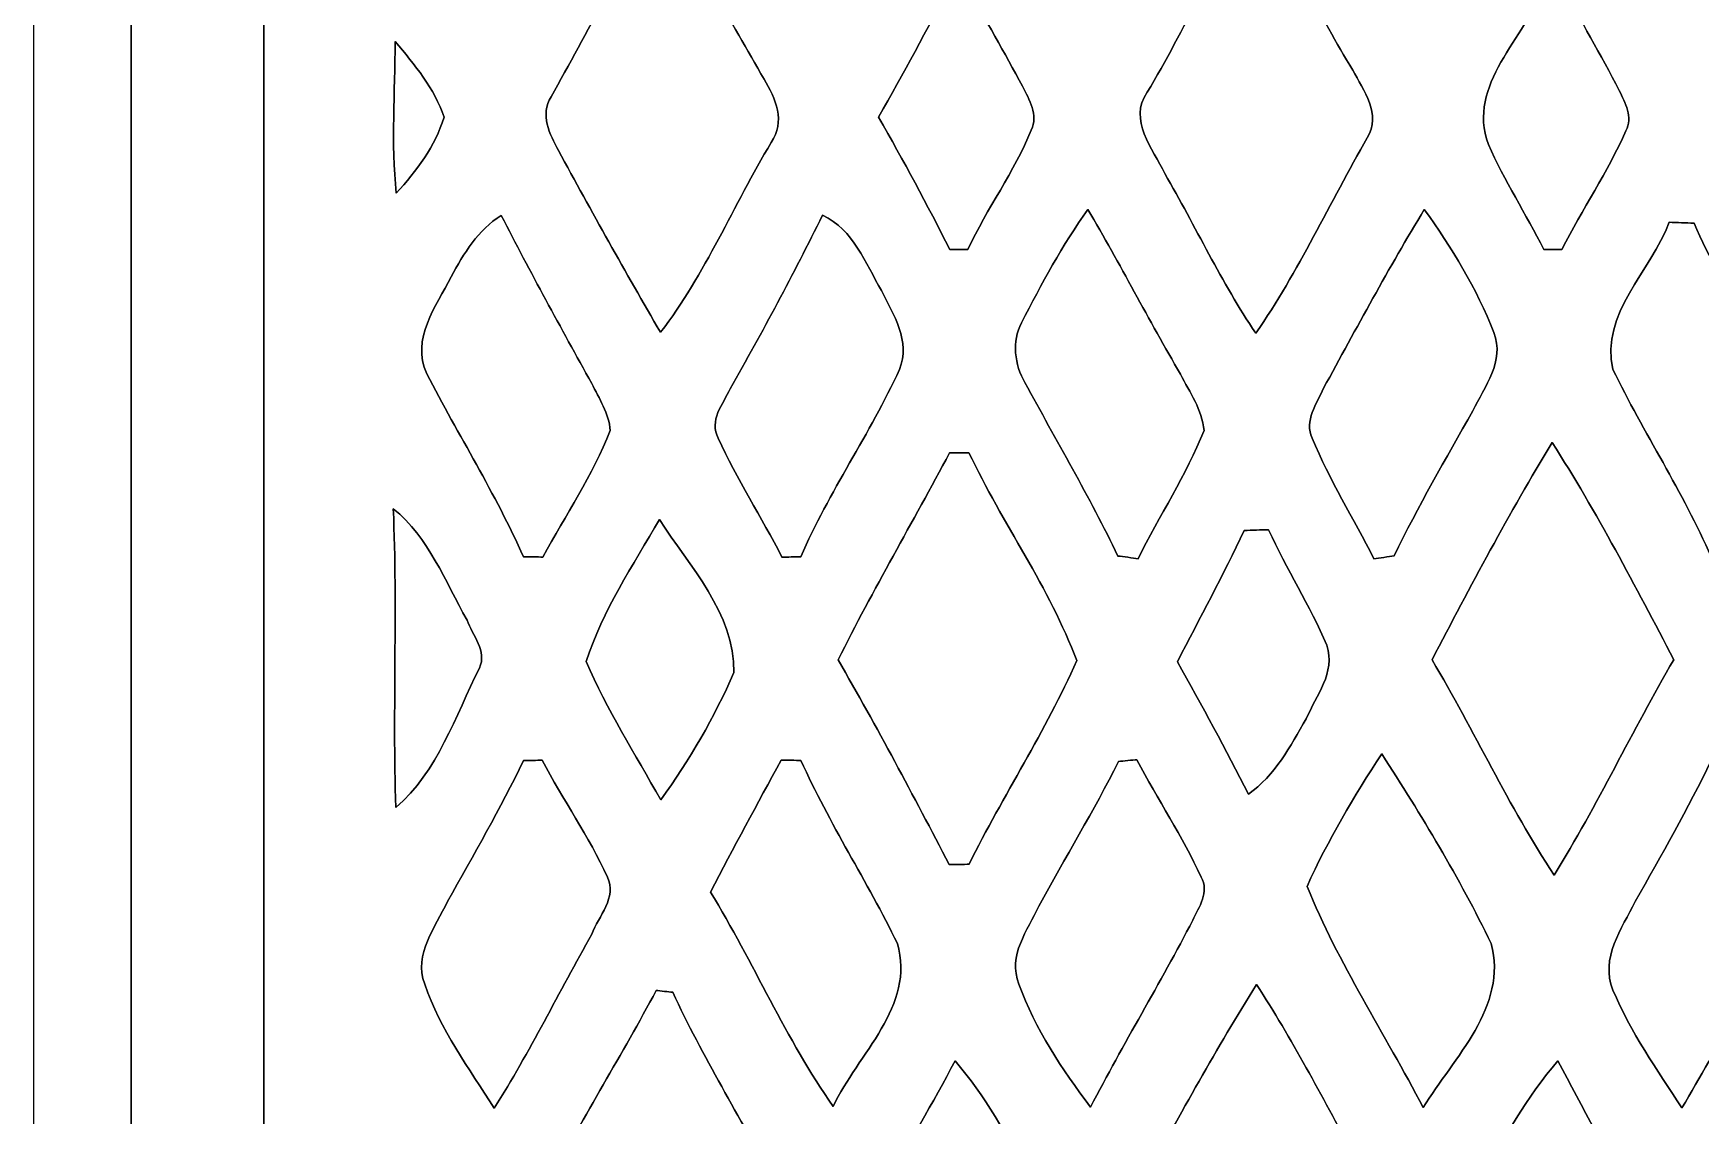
# Model space of a CAD drawing. Header units: centimetres. Extents: x -16.8 to 16.8, y -16.7 to 16.7.
# Drawn here: x -16.77 to -8.36, y 4.15 to 9.61 of the extents above; entities that cross this region are included whole.
import ezdxf

# ---------------------------------------------------------------- set-up
doc = ezdxf.new("R2010")
doc.units = ezdxf.units.CM
doc.header["$MEASUREMENT"] = 0
doc.layers.add('Layer 1', color=7, linetype='Continuous')

msp = doc.modelspace()

# ---------------------------------------------------------------- linework, layer by layer
at = {"layer": 'Layer 1', "color": 7}
for points, knots in [([(-16.77458, 16.66875), (-16.77458, 16.66875), (16.77458, 16.66875), (16.77458, 16.66875), (16.77458, 16.66875), (16.77458, 16.66875), (16.77458, -16.66875), (16.77458, -16.66875), (16.77458, -16.66875), (16.77458, -16.66875), (-16.77458, -16.66875), (-16.77458, -16.66875), (-16.77458, -16.66875), (-16.77458, -16.66875), (-16.77458, 16.66875), (-16.77458, 16.66875), (-16.77458, 16.66875), (-16.77458, 16.66875), (-16.77458, 16.66875), (-16.77458, 16.66875)], [0, 0, 0, 0, 0.1666667, 0.1666667, 0.1666667, 0.1666667, 0.3333333, 0.3333333, 0.3333333, 0.3333333, 0.5, 0.5, 0.5, 0.5, 0.6666667, 0.6666667, 0.6666667, 0.6666667, 1, 1, 1, 1]), ([(-16.23448, 15.81044), (-16.30715, 15.24141), (-16.27505, 14.66568), (-16.28105, 14.09347), (-16.28105, 14.09347), (-16.28034, 4.33317), (-16.28034, -5.42678), (-16.2814, -15.18708), (-16.2814, -15.18708), (-16.27999, -15.44567), (-16.27046, -15.70531), (-16.25353, -15.96425), (-16.25353, -15.96425), (-15.44814, -16.11771), (-14.62581, -16.06162), (-13.81125, -16.06903), (-13.81125, -16.06903), (-4.16842, -16.06867), (5.47405, -16.06973), (15.11688, -16.06867), (15.11688, -16.06867), (15.43791, -16.06832), (15.75823, -16.03869), (16.07644, -15.9953), (16.07644, -15.9953), (16.13147, -15.72966), (16.13923, -15.45731), (16.14205, -15.18744), (16.14205, -15.18744), (16.13641, -5.19183), (16.14135, 4.80378), (16.13958, 14.79938), (16.13958, 14.79938), (16.14029, 15.13981), (16.10395, 15.47812), (16.05351, 15.81432), (16.05351, 15.81432), (5.76933, 15.83302), (-4.51485, 15.81609), (-14.79903, 15.82279), (-14.79903, 15.82279), (-15.27739, 15.82314), (-15.75611, 15.82455), (-16.23448, 15.81044)], [0, 0, 0, 0, 0.0833333, 0.0833333, 0.0833333, 0.0833333, 0.1666667, 0.1666667, 0.1666667, 0.1666667, 0.25, 0.25, 0.25, 0.25, 0.3333333, 0.3333333, 0.3333333, 0.3333333, 0.4166667, 0.4166667, 0.4166667, 0.4166667, 0.5, 0.5, 0.5, 0.5, 0.5833333, 0.5833333, 0.5833333, 0.5833333, 0.6666667, 0.6666667, 0.6666667, 0.6666667, 0.75, 0.75, 0.75, 0.75, 0.8333333, 0.8333333, 0.8333333, 0.8333333, 1, 1, 1, 1]), ([(-15.56879, 15.19167), (-5.97535, 15.18109), (3.61809, 15.19026), (13.21153, 15.18673), (13.21153, 15.18673), (13.94389, 15.18214), (14.67767, 15.20896), (15.40969, 15.15851), (15.40969, 15.15851), (15.38429, 7.28945), (15.40581, -0.57997), (15.39875, -8.44903), (15.39875, -8.44903), (15.40298, -10.74138), (15.38887, -13.03408), (15.40827, -15.32643), (15.40827, -15.32643), (5.8801, -15.33066), (-3.64808, -15.32714), (-13.17625, -15.32819), (-13.17625, -15.32819), (-13.98376, -15.32502), (-14.79162, -15.33666), (-15.59913, -15.32043), (-15.59913, -15.32043), (-15.62559, -12.72434), (-15.60301, -10.1279), (-15.61042, -7.53181), (-15.61042, -7.53181), (-15.61183, -0.18203), (-15.60759, 7.16739), (-15.61253, 14.51716), (-15.61253, 14.51716), (-15.60654, 14.74188), (-15.60759, 14.96907), (-15.56879, 15.19167), (-15.56879, 15.19167), (-15.56879, 15.19167), (-15.56879, 15.19167), (-15.56879, 15.19167)], [0, 0, 0, 0, 0.0909091, 0.0909091, 0.0909091, 0.0909091, 0.1818182, 0.1818182, 0.1818182, 0.1818182, 0.2727273, 0.2727273, 0.2727273, 0.2727273, 0.3636364, 0.3636364, 0.3636364, 0.3636364, 0.4545455, 0.4545455, 0.4545455, 0.4545455, 0.5454545, 0.5454545, 0.5454545, 0.5454545, 0.6363636, 0.6363636, 0.6363636, 0.6363636, 0.7272727, 0.7272727, 0.7272727, 0.7272727, 0.8181818, 0.8181818, 0.8181818, 0.8181818, 1, 1, 1, 1]), ([(-14.1605, 9.29287), (-14.2173, 9.20397), (-14.1672, 9.10449), (-14.12346, 9.02264), (-14.12346, 9.02264), (-13.95589, 8.71396), (-13.78479, 8.40705), (-13.6077, 8.10401), (-13.6077, 8.10401), (-13.38121, 8.39787), (-13.2394, 8.74607), (-13.0489, 9.06286), (-13.0489, 9.06286), (-12.97587, 9.16622), (-13.02667, 9.28723), (-13.08523, 9.38248), (-13.08523, 9.38248), (-13.25563, 9.67916), (-13.42284, 9.97726), (-13.59288, 10.27395), (-13.59288, 10.27395), (-13.80737, 9.96209), (-13.976, 9.62237), (-14.1605, 9.29287), (-14.1605, 9.29287), (-14.1605, 9.29287), (-14.1605, 9.29287), (-14.1605, 9.29287)], [0, 0, 0, 0, 0.125, 0.125, 0.125, 0.125, 0.25, 0.25, 0.25, 0.25, 0.375, 0.375, 0.375, 0.375, 0.5, 0.5, 0.5, 0.5, 0.625, 0.625, 0.625, 0.625, 0.75, 0.75, 0.75, 0.75, 1, 1, 1, 1]), ([(-11.1506, 9.31616), (-11.24726, 9.17716), (-11.12167, 9.03041), (-11.06205, 8.90658), (-11.06205, 8.90658), (-10.90648, 8.63882), (-10.7763, 8.35625), (-10.60203, 8.09978), (-10.60203, 8.09978), (-10.38613, 8.41163), (-10.22809, 8.75877), (-10.039, 9.0865), (-10.039, 9.0865), (-9.96809, 9.20397), (-10.05805, 9.32568), (-10.11238, 9.42834), (-10.11238, 9.42834), (-10.28065, 9.7028), (-10.41718, 9.9949), (-10.58086, 10.27183), (-10.58086, 10.27183), (-10.81969, 9.98573), (-10.95763, 9.63224), (-11.1506, 9.31616), (-11.1506, 9.31616), (-11.1506, 9.31616), (-11.1506, 9.31616), (-11.1506, 9.31616)], [0, 0, 0, 0, 0.125, 0.125, 0.125, 0.125, 0.25, 0.25, 0.25, 0.25, 0.375, 0.375, 0.375, 0.375, 0.5, 0.5, 0.5, 0.5, 0.625, 0.625, 0.625, 0.625, 0.75, 0.75, 0.75, 0.75, 1, 1, 1, 1]), ([(-12.14931, 9.85979), (-12.25832, 9.63154), (-12.38215, 9.41105), (-12.50738, 9.19127), (-12.50738, 9.19127), (-12.38144, 8.97149), (-12.26044, 8.74854), (-12.1472, 8.52205), (-12.1472, 8.52205), (-12.12427, 8.52241), (-12.07841, 8.52276), (-12.05548, 8.52311), (-12.05548, 8.52311), (-11.96058, 8.73019), (-11.82088, 8.91434), (-11.73586, 9.12566), (-11.73586, 9.12566), (-11.69846, 9.20221), (-11.74644, 9.27911), (-11.77996, 9.34649), (-11.77996, 9.34649), (-11.87133, 9.51618), (-11.96763, 9.68304), (-12.05759, 9.85308), (-12.05759, 9.85308), (-12.08052, 9.85485), (-12.12638, 9.85837), (-12.14931, 9.85979), (-12.14931, 9.85979), (-12.14931, 9.85979), (-12.14931, 9.85979), (-12.14931, 9.85979)], [0, 0, 0, 0, 0.1111111, 0.1111111, 0.1111111, 0.1111111, 0.2222222, 0.2222222, 0.2222222, 0.2222222, 0.3333333, 0.3333333, 0.3333333, 0.3333333, 0.4444444, 0.4444444, 0.4444444, 0.4444444, 0.5555556, 0.5555556, 0.5555556, 0.5555556, 0.6666667, 0.6666667, 0.6666667, 0.6666667, 0.7777778, 0.7777778, 0.7777778, 0.7777778, 1, 1, 1, 1]), ([(-9.14224, 9.85238), (-9.24207, 9.59097), (-9.53982, 9.35461), (-9.42763, 9.05334), (-9.42763, 9.05334), (-9.34755, 8.86989), (-9.23749, 8.70126), (-9.14788, 8.52241), (-9.14788, 8.52241), (-9.12495, 8.52241), (-9.07909, 8.52276), (-9.05616, 8.52276), (-9.05616, 8.52276), (-8.95491, 8.72596), (-8.82438, 8.91399), (-8.73372, 9.12177), (-8.73372, 9.12177), (-8.69562, 9.19057), (-8.73795, 9.26324), (-8.76688, 9.32603), (-8.76688, 9.32603), (-8.85896, 9.50595), (-8.96444, 9.67846), (-9.05475, 9.85943), (-9.05475, 9.85943), (-9.07662, 9.85767), (-9.12036, 9.85414), (-9.14224, 9.85238), (-9.14224, 9.85238), (-9.14224, 9.85238), (-9.14224, 9.85238), (-9.14224, 9.85238)], [0, 0, 0, 0, 0.1111111, 0.1111111, 0.1111111, 0.1111111, 0.2222222, 0.2222222, 0.2222222, 0.2222222, 0.3333333, 0.3333333, 0.3333333, 0.3333333, 0.4444444, 0.4444444, 0.4444444, 0.4444444, 0.5555556, 0.5555556, 0.5555556, 0.5555556, 0.6666667, 0.6666667, 0.6666667, 0.6666667, 0.7777778, 0.7777778, 0.7777778, 0.7777778, 1, 1, 1, 1]), ([(-14.94755, 9.57227), (-14.94861, 9.31721), (-14.96836, 9.06074), (-14.94226, 8.80604), (-14.94226, 8.80604), (-14.84101, 8.91822), (-14.74541, 9.04416), (-14.7006, 9.18986), (-14.7006, 9.18986), (-14.74964, 9.33485), (-14.84948, 9.45656), (-14.94755, 9.57227), (-14.94755, 9.57227), (-14.94755, 9.57227), (-14.94755, 9.57227), (-14.94755, 9.57227)], [0, 0, 0, 0, 0.2, 0.2, 0.2, 0.2, 0.4, 0.4, 0.4, 0.4, 0.6, 0.6, 0.6, 0.6, 1, 1, 1, 1]), ([(-14.66568, 8.38341), (-14.74011, 8.23489), (-14.86923, 8.0712), (-14.78809, 7.89481), (-14.78809, 7.89481), (-14.62899, 7.58472), (-14.44061, 7.28909), (-14.29985, 6.96948), (-14.29985, 6.96948), (-14.27551, 6.96948), (-14.22682, 6.96912), (-14.20248, 6.96912), (-14.20248, 6.96912), (-14.08642, 7.18044), (-13.95024, 7.38258), (-13.86134, 7.6073), (-13.86134, 7.6073), (-13.86769, 7.69444), (-13.91779, 7.76958), (-13.95518, 7.84578), (-13.95518, 7.84578), (-14.11076, 8.12694), (-14.26598, 8.40811), (-14.41168, 8.69456), (-14.41168, 8.69456), (-14.52986, 8.62118), (-14.60147, 8.50194), (-14.66568, 8.38341), (-14.66568, 8.38341), (-14.66568, 8.38341), (-14.66568, 8.38341), (-14.66568, 8.38341)], [0, 0, 0, 0, 0.1111111, 0.1111111, 0.1111111, 0.1111111, 0.2222222, 0.2222222, 0.2222222, 0.2222222, 0.3333333, 0.3333333, 0.3333333, 0.3333333, 0.4444444, 0.4444444, 0.4444444, 0.4444444, 0.5555556, 0.5555556, 0.5555556, 0.5555556, 0.6666667, 0.6666667, 0.6666667, 0.6666667, 0.7777778, 0.7777778, 0.7777778, 0.7777778, 1, 1, 1, 1]), ([(-12.78996, 8.69527), (-12.93636, 8.39823), (-13.09229, 8.10648), (-13.25633, 7.81897), (-13.25633, 7.81897), (-13.29126, 7.74347), (-13.36499, 7.65598), (-13.31595, 7.5692), (-13.31595, 7.5692), (-13.22282, 7.36212), (-13.09793, 7.17091), (-12.99492, 6.96842), (-12.99492, 6.96842), (-12.97129, 6.96877), (-12.92366, 6.96983), (-12.90003, 6.97018), (-12.90003, 6.97018), (-12.75715, 7.29791), (-12.55007, 7.59213), (-12.40084, 7.91633), (-12.40084, 7.91633), (-12.34546, 8.05886), (-12.43083, 8.19362), (-12.49186, 8.31462), (-12.49186, 8.31462), (-12.573, 8.45397), (-12.63333, 8.62154), (-12.78996, 8.69527), (-12.78996, 8.69527), (-12.78996, 8.69527), (-12.78996, 8.69527), (-12.78996, 8.69527)], [0, 0, 0, 0, 0.1111111, 0.1111111, 0.1111111, 0.1111111, 0.2222222, 0.2222222, 0.2222222, 0.2222222, 0.3333333, 0.3333333, 0.3333333, 0.3333333, 0.4444444, 0.4444444, 0.4444444, 0.4444444, 0.5555556, 0.5555556, 0.5555556, 0.5555556, 0.6666667, 0.6666667, 0.6666667, 0.6666667, 0.7777778, 0.7777778, 0.7777778, 0.7777778, 1, 1, 1, 1]), ([(-11.78525, 8.15199), (-11.83464, 8.05815), (-11.81982, 7.93997), (-11.76831, 7.85001), (-11.76831, 7.85001), (-11.60921, 7.55932), (-11.44235, 7.27251), (-11.29806, 6.97406), (-11.29806, 6.97406), (-11.27266, 6.97089), (-11.22221, 6.96419), (-11.19681, 6.96066), (-11.19681, 6.96066), (-11.08816, 7.17762), (-10.9541, 7.38258), (-10.86344, 7.60801), (-10.86344, 7.60801), (-10.87261, 7.71207), (-10.93611, 7.80097), (-10.98197, 7.89199), (-10.98197, 7.89199), (-11.14284, 8.16681), (-11.28854, 8.45009), (-11.4494, 8.72455), (-11.4494, 8.72455), (-11.57958, 8.54498), (-11.68365, 8.34849), (-11.78525, 8.15199), (-11.78525, 8.15199), (-11.78525, 8.15199), (-11.78525, 8.15199), (-11.78525, 8.15199)], [0, 0, 0, 0, 0.1111111, 0.1111111, 0.1111111, 0.1111111, 0.2222222, 0.2222222, 0.2222222, 0.2222222, 0.3333333, 0.3333333, 0.3333333, 0.3333333, 0.4444444, 0.4444444, 0.4444444, 0.4444444, 0.5555556, 0.5555556, 0.5555556, 0.5555556, 0.6666667, 0.6666667, 0.6666667, 0.6666667, 0.7777778, 0.7777778, 0.7777778, 0.7777778, 1, 1, 1, 1]), ([(-10.26019, 7.82144), (-10.29406, 7.74347), (-10.35861, 7.65704), (-10.31699, 7.5692), (-10.31699, 7.5692), (-10.22985, 7.35859), (-10.1092, 7.16315), (-10.00548, 6.96031), (-10.00548, 6.96031), (-9.98044, 6.96383), (-9.92964, 6.97089), (-9.90424, 6.97442), (-9.90424, 6.97442), (-9.78218, 7.22454), (-9.64353, 7.46548), (-9.50595, 7.70714), (-9.50595, 7.70714), (-9.44739, 7.83096), (-9.34367, 7.95584), (-9.40012, 8.10366), (-9.40012, 8.10366), (-9.48619, 8.32556), (-9.61319, 8.53122), (-9.75113, 8.72455), (-9.75113, 8.72455), (-9.93069, 8.42927), (-10.09403, 8.12447), (-10.26019, 7.82144), (-10.26019, 7.82144), (-10.26019, 7.82144), (-10.26019, 7.82144), (-10.26019, 7.82144)], [0, 0, 0, 0, 0.1111111, 0.1111111, 0.1111111, 0.1111111, 0.2222222, 0.2222222, 0.2222222, 0.2222222, 0.3333333, 0.3333333, 0.3333333, 0.3333333, 0.4444444, 0.4444444, 0.4444444, 0.4444444, 0.5555556, 0.5555556, 0.5555556, 0.5555556, 0.6666667, 0.6666667, 0.6666667, 0.6666667, 0.7777778, 0.7777778, 0.7777778, 0.7777778, 1, 1, 1, 1]), ([(-8.51464, 8.65964), (-8.60813, 8.41163), (-8.86319, 8.19926), (-8.79934, 7.91669), (-8.79934, 7.91669), (-8.64306, 7.59672), (-8.4455, 7.29686), (-8.30263, 6.96948), (-8.30263, 6.96948), (-8.27828, 6.96948), (-8.2296, 6.96912), (-8.20526, 6.96912), (-8.20526, 6.96912), (-8.0959, 7.18926), (-7.92551, 7.39422), (-7.86624, 7.6327), (-7.86624, 7.6327), (-7.99994, 7.99147), (-8.23807, 8.30333), (-8.38941, 8.6554), (-8.38941, 8.6554), (-8.43139, 8.65681), (-8.47302, 8.65858), (-8.51464, 8.65964), (-8.51464, 8.65964), (-8.51464, 8.65964), (-8.51464, 8.65964), (-8.51464, 8.65964)], [0, 0, 0, 0, 0.125, 0.125, 0.125, 0.125, 0.25, 0.25, 0.25, 0.25, 0.375, 0.375, 0.375, 0.375, 0.5, 0.5, 0.5, 0.5, 0.625, 0.625, 0.625, 0.625, 0.75, 0.75, 0.75, 0.75, 1, 1, 1, 1]), ([(-12.14896, 7.49512), (-12.33382, 7.14516), (-12.5349, 6.80402), (-12.71129, 6.44984), (-12.71129, 6.44984), (-12.51444, 6.11046), (-12.33135, 5.76333), (-12.14967, 5.41549), (-12.14967, 5.41549), (-12.12497, 5.41584), (-12.07488, 5.4169), (-12.04983, 5.41726), (-12.04983, 5.41726), (-11.87768, 5.76439), (-11.66248, 6.09141), (-11.50655, 6.4456), (-11.50655, 6.4456), (-11.64273, 6.81355), (-11.88191, 7.13987), (-12.05054, 7.49582), (-12.05054, 7.49582), (-12.07523, 7.49547), (-12.12462, 7.49512), (-12.14896, 7.49512), (-12.14896, 7.49512), (-12.14896, 7.49512), (-12.14896, 7.49512), (-12.14896, 7.49512)], [0, 0, 0, 0, 0.125, 0.125, 0.125, 0.125, 0.25, 0.25, 0.25, 0.25, 0.375, 0.375, 0.375, 0.375, 0.5, 0.5, 0.5, 0.5, 0.625, 0.625, 0.625, 0.625, 0.75, 0.75, 0.75, 0.75, 1, 1, 1, 1]), ([(-9.10555, 7.54697), (-9.32321, 7.18996), (-9.51865, 6.82025), (-9.71233, 6.45019), (-9.71233, 6.45019), (-9.4996, 6.09177), (-9.32603, 5.71112), (-9.09567, 5.36293), (-9.09567, 5.36293), (-8.87554, 5.715), (-8.70197, 6.09353), (-8.49101, 6.45054), (-8.49101, 6.45054), (-8.68645, 6.82096), (-8.87871, 7.1942), (-9.10555, 7.54697), (-9.10555, 7.54697), (-9.10555, 7.54697), (-9.10555, 7.54697), (-9.10555, 7.54697)], [0, 0, 0, 0, 0.1666667, 0.1666667, 0.1666667, 0.1666667, 0.3333333, 0.3333333, 0.3333333, 0.3333333, 0.5, 0.5, 0.5, 0.5, 0.6666667, 0.6666667, 0.6666667, 0.6666667, 1, 1, 1, 1]), ([(-14.95707, 7.21289), (-14.93555, 6.71019), (-14.9606, 6.20642), (-14.94473, 5.70371), (-14.94473, 5.70371), (-14.73094, 5.88574), (-14.64522, 6.1655), (-14.52245, 6.40821), (-14.52245, 6.40821), (-14.48223, 6.49182), (-14.55808, 6.57613), (-14.58489, 6.65057), (-14.58489, 6.65057), (-14.69461, 6.84601), (-14.77857, 7.0679), (-14.95707, 7.21289), (-14.95707, 7.21289), (-14.95707, 7.21289), (-14.95707, 7.21289), (-14.95707, 7.21289)], [0, 0, 0, 0, 0.1666667, 0.1666667, 0.1666667, 0.1666667, 0.3333333, 0.3333333, 0.3333333, 0.3333333, 0.5, 0.5, 0.5, 0.5, 0.6666667, 0.6666667, 0.6666667, 0.6666667, 1, 1, 1, 1]), ([(-13.61299, 7.15927), (-13.7474, 6.92785), (-13.8998, 6.69713), (-13.9827, 6.44207), (-13.9827, 6.44207), (-13.87969, 6.19795), (-13.73681, 5.97359), (-13.60664, 5.74322), (-13.60664, 5.74322), (-13.46059, 5.94325), (-13.33641, 6.15985), (-13.23693, 6.38634), (-13.23693, 6.38634), (-13.23375, 6.6862), (-13.46165, 6.9215), (-13.61299, 7.15927), (-13.61299, 7.15927), (-13.61299, 7.15927), (-13.61299, 7.15927), (-13.61299, 7.15927)], [0, 0, 0, 0, 0.1666667, 0.1666667, 0.1666667, 0.1666667, 0.3333333, 0.3333333, 0.3333333, 0.3333333, 0.5, 0.5, 0.5, 0.5, 0.6666667, 0.6666667, 0.6666667, 0.6666667, 1, 1, 1, 1]), ([(-10.66059, 7.10283), (-10.76748, 6.87917), (-10.88355, 6.66009), (-10.9982, 6.43996), (-10.9982, 6.43996), (-10.87438, 6.21912), (-10.75302, 5.99687), (-10.63907, 5.77074), (-10.63907, 5.77074), (-10.50572, 5.86599), (-10.42705, 6.0131), (-10.34733, 6.15209), (-10.34733, 6.15209), (-10.29653, 6.27027), (-10.19951, 6.38422), (-10.2429, 6.52321), (-10.2429, 6.52321), (-10.33039, 6.72324), (-10.4461, 6.9088), (-10.53747, 7.10706), (-10.53747, 7.10706), (-10.57839, 7.106), (-10.61932, 7.10459), (-10.66059, 7.10283), (-10.66059, 7.10283), (-10.66059, 7.10283), (-10.66059, 7.10283), (-10.66059, 7.10283)], [0, 0, 0, 0, 0.125, 0.125, 0.125, 0.125, 0.25, 0.25, 0.25, 0.25, 0.375, 0.375, 0.375, 0.375, 0.5, 0.5, 0.5, 0.5, 0.625, 0.625, 0.625, 0.625, 0.75, 0.75, 0.75, 0.75, 1, 1, 1, 1]), ([(-14.29949, 5.94184), (-14.41662, 5.69842), (-14.55103, 5.46417), (-14.68367, 5.22887), (-14.68367, 5.22887), (-14.74329, 5.09729), (-14.85583, 4.96711), (-14.79868, 4.81083), (-14.79868, 4.81083), (-14.71965, 4.58399), (-14.57572, 4.38609), (-14.44696, 4.18536), (-14.44696, 4.18536), (-14.2681, 4.46969), (-14.11993, 4.77238), (-13.95483, 5.06483), (-13.95483, 5.06483), (-13.92061, 5.15444), (-13.82607, 5.25039), (-13.87616, 5.35234), (-13.87616, 5.35234), (-13.96859, 5.55801), (-14.10123, 5.74287), (-14.2053, 5.94254), (-14.2053, 5.94254), (-14.22894, 5.94219), (-14.27586, 5.94184), (-14.29949, 5.94184), (-14.29949, 5.94184), (-14.29949, 5.94184), (-14.29949, 5.94184), (-14.29949, 5.94184)], [0, 0, 0, 0, 0.1111111, 0.1111111, 0.1111111, 0.1111111, 0.2222222, 0.2222222, 0.2222222, 0.2222222, 0.3333333, 0.3333333, 0.3333333, 0.3333333, 0.4444444, 0.4444444, 0.4444444, 0.4444444, 0.5555556, 0.5555556, 0.5555556, 0.5555556, 0.6666667, 0.6666667, 0.6666667, 0.6666667, 0.7777778, 0.7777778, 0.7777778, 0.7777778, 1, 1, 1, 1]), ([(-12.9981, 5.94325), (-13.11981, 5.72241), (-13.23869, 5.49981), (-13.35617, 5.27685), (-13.35617, 5.27685), (-13.1378, 4.92266), (-12.97623, 4.53425), (-12.73563, 4.19453), (-12.73563, 4.19453), (-12.61357, 4.45699), (-12.31865, 4.70182), (-12.41178, 5.01721), (-12.41178, 5.01721), (-12.56418, 5.33012), (-12.75644, 5.62328), (-12.89861, 5.94184), (-12.89861, 5.94184), (-12.92366, 5.94219), (-12.9734, 5.94289), (-12.9981, 5.94325), (-12.9981, 5.94325), (-12.9981, 5.94325), (-12.9981, 5.94325), (-12.9981, 5.94325)], [0, 0, 0, 0, 0.1428571, 0.1428571, 0.1428571, 0.1428571, 0.2857143, 0.2857143, 0.2857143, 0.2857143, 0.4285714, 0.4285714, 0.4285714, 0.4285714, 0.5714286, 0.5714286, 0.5714286, 0.5714286, 0.7142857, 0.7142857, 0.7142857, 0.7142857, 1, 1, 1, 1]), ([(-11.29453, 5.93619), (-11.42083, 5.68854), (-11.56441, 5.44971), (-11.69776, 5.20559), (-11.69776, 5.20559), (-11.7542, 5.08212), (-11.85651, 4.95829), (-11.79795, 4.81154), (-11.79795, 4.81154), (-11.71575, 4.58611), (-11.58134, 4.3815), (-11.43635, 4.191), (-11.43635, 4.191), (-11.27125, 4.50956), (-11.08534, 4.81683), (-10.92024, 5.13503), (-10.92024, 5.13503), (-10.88919, 5.20065), (-10.83592, 5.27861), (-10.8779, 5.35234), (-10.8779, 5.35234), (-10.97104, 5.55766), (-11.09909, 5.74499), (-11.20211, 5.94536), (-11.20211, 5.94536), (-11.22504, 5.94325), (-11.27125, 5.93866), (-11.29453, 5.93619), (-11.29453, 5.93619), (-11.29453, 5.93619), (-11.29453, 5.93619), (-11.29453, 5.93619)], [0, 0, 0, 0, 0.1111111, 0.1111111, 0.1111111, 0.1111111, 0.2222222, 0.2222222, 0.2222222, 0.2222222, 0.3333333, 0.3333333, 0.3333333, 0.3333333, 0.4444444, 0.4444444, 0.4444444, 0.4444444, 0.5555556, 0.5555556, 0.5555556, 0.5555556, 0.6666667, 0.6666667, 0.6666667, 0.6666667, 0.7777778, 0.7777778, 0.7777778, 0.7777778, 1, 1, 1, 1]), ([(-10.34344, 5.30578), (-10.18505, 4.91631), (-9.95151, 4.56142), (-9.75713, 4.18853), (-9.75713, 4.18853), (-9.6012, 4.44041), (-9.32921, 4.699), (-9.41317, 5.01721), (-9.41317, 5.01721), (-9.57474, 5.34811), (-9.76559, 5.66561), (-9.96633, 5.97429), (-9.96633, 5.97429), (-10.10673, 5.76086), (-10.23796, 5.53861), (-10.34344, 5.30578), (-10.34344, 5.30578), (-10.34344, 5.30578), (-10.34344, 5.30578), (-10.34344, 5.30578)], [0, 0, 0, 0, 0.1666667, 0.1666667, 0.1666667, 0.1666667, 0.3333333, 0.3333333, 0.3333333, 0.3333333, 0.5, 0.5, 0.5, 0.5, 0.6666667, 0.6666667, 0.6666667, 0.6666667, 1, 1, 1, 1]), ([(-8.30263, 5.94148), (-8.41939, 5.69807), (-8.5538, 5.46382), (-8.68645, 5.22887), (-8.68645, 5.22887), (-8.75453, 5.09199), (-8.86425, 4.94348), (-8.79863, 4.7819), (-8.79863, 4.7819), (-8.71079, 4.56918), (-8.57532, 4.37903), (-8.45009, 4.18677), (-8.45009, 4.18677), (-8.2677, 4.49933), (-8.09131, 4.81542), (-7.92127, 5.13503), (-7.92127, 5.13503), (-7.89411, 5.19994), (-7.83308, 5.27932), (-7.87788, 5.35164), (-7.87788, 5.35164), (-7.98124, 5.55202), (-8.09554, 5.74569), (-8.20244, 5.94395), (-8.20244, 5.94395), (-8.22748, 5.9436), (-8.27758, 5.94219), (-8.30263, 5.94148), (-8.30263, 5.94148), (-8.30263, 5.94148), (-8.30263, 5.94148), (-8.30263, 5.94148)], [0, 0, 0, 0, 0.1111111, 0.1111111, 0.1111111, 0.1111111, 0.2222222, 0.2222222, 0.2222222, 0.2222222, 0.3333333, 0.3333333, 0.3333333, 0.3333333, 0.4444444, 0.4444444, 0.4444444, 0.4444444, 0.5555556, 0.5555556, 0.5555556, 0.5555556, 0.6666667, 0.6666667, 0.6666667, 0.6666667, 0.7777778, 0.7777778, 0.7777778, 0.7777778, 1, 1, 1, 1]), ([(-11.1633, 3.82552), (-11.22468, 3.7271), (-11.16683, 3.61774), (-11.11568, 3.52954), (-11.11568, 3.52954), (-10.94034, 3.23532), (-10.77454, 2.93546), (-10.60662, 2.63701), (-10.60662, 2.63701), (-10.43481, 2.89419), (-10.28876, 3.16724), (-10.1346, 3.43535), (-10.1346, 3.43535), (-10.09015, 3.52813), (-10.01995, 3.61527), (-10.01113, 3.7211), (-10.01113, 3.7211), (-10.02206, 3.80859), (-10.07216, 3.88444), (-10.11132, 3.96099), (-10.11132, 3.96099), (-10.27183, 4.24497), (-10.41894, 4.53743), (-10.59886, 4.80977), (-10.59886, 4.80977), (-10.79853, 4.48874), (-10.98303, 4.15784), (-11.1633, 3.82552), (-11.1633, 3.82552), (-11.1633, 3.82552), (-11.1633, 3.82552), (-11.1633, 3.82552)], [0, 0, 0, 0, 0.1111111, 0.1111111, 0.1111111, 0.1111111, 0.2222222, 0.2222222, 0.2222222, 0.2222222, 0.3333333, 0.3333333, 0.3333333, 0.3333333, 0.4444444, 0.4444444, 0.4444444, 0.4444444, 0.5555556, 0.5555556, 0.5555556, 0.5555556, 0.6666667, 0.6666667, 0.6666667, 0.6666667, 0.7777778, 0.7777778, 0.7777778, 0.7777778, 1, 1, 1, 1]), ([(-13.62957, 4.78014), (-13.80031, 4.45805), (-13.9954, 4.14973), (-14.16226, 3.82552), (-14.16226, 3.82552), (-14.22788, 3.71757), (-14.15486, 3.60186), (-14.10088, 3.50696), (-14.10088, 3.50696), (-13.92696, 3.22756), (-13.79079, 2.92664), (-13.61299, 2.64936), (-13.61299, 2.64936), (-13.39144, 2.93299), (-13.23763, 3.26108), (-13.05948, 3.57223), (-13.05948, 3.57223), (-13.01327, 3.64843), (-12.98998, 3.74368), (-13.03973, 3.82411), (-13.03973, 3.82411), (-13.20659, 4.14055), (-13.39497, 4.44606), (-13.54631, 4.77061), (-13.54631, 4.77061), (-13.56713, 4.77308), (-13.60876, 4.77767), (-13.62957, 4.78014), (-13.62957, 4.78014), (-13.62957, 4.78014), (-13.62957, 4.78014), (-13.62957, 4.78014)], [0, 0, 0, 0, 0.1111111, 0.1111111, 0.1111111, 0.1111111, 0.2222222, 0.2222222, 0.2222222, 0.2222222, 0.3333333, 0.3333333, 0.3333333, 0.3333333, 0.4444444, 0.4444444, 0.4444444, 0.4444444, 0.5555556, 0.5555556, 0.5555556, 0.5555556, 0.6666667, 0.6666667, 0.6666667, 0.6666667, 0.7777778, 0.7777778, 0.7777778, 0.7777778, 1, 1, 1, 1]), ([(-12.12003, 4.42489), (-12.23186, 4.21111), (-12.35957, 4.00544), (-12.4654, 3.78848), (-12.4654, 3.78848), (-12.50103, 3.72145), (-12.45764, 3.64949), (-12.43118, 3.58775), (-12.43118, 3.58775), (-12.32853, 3.39654), (-12.22763, 3.20322), (-12.10628, 3.02295), (-12.10628, 3.02295), (-11.97857, 3.28013), (-11.67271, 3.51861), (-11.75879, 3.83681), (-11.75879, 3.83681), (-11.85086, 4.04742), (-11.97151, 4.24886), (-12.12003, 4.42489), (-12.12003, 4.42489), (-12.12003, 4.42489), (-12.12003, 4.42489), (-12.12003, 4.42489)], [0, 0, 0, 0, 0.1428571, 0.1428571, 0.1428571, 0.1428571, 0.2857143, 0.2857143, 0.2857143, 0.2857143, 0.4285714, 0.4285714, 0.4285714, 0.4285714, 0.5714286, 0.5714286, 0.5714286, 0.5714286, 0.7142857, 0.7142857, 0.7142857, 0.7142857, 1, 1, 1, 1]), ([(-9.45268, 3.81317), (-9.49078, 3.52319), (-9.24983, 3.30906), (-9.14188, 3.05964), (-9.14188, 3.05964), (-9.12001, 3.05788), (-9.07697, 3.05435), (-9.05545, 3.05259), (-9.05545, 3.05259), (-8.94151, 3.27872), (-8.81415, 3.49779), (-8.6935, 3.72039), (-8.6935, 3.72039), (-8.83073, 3.9497), (-8.94891, 4.18994), (-9.07662, 4.42419), (-9.07662, 4.42419), (-9.23325, 4.24286), (-9.35602, 4.03119), (-9.45268, 3.81317), (-9.45268, 3.81317), (-9.45268, 3.81317), (-9.45268, 3.81317), (-9.45268, 3.81317)], [0, 0, 0, 0, 0.1428571, 0.1428571, 0.1428571, 0.1428571, 0.2857143, 0.2857143, 0.2857143, 0.2857143, 0.4285714, 0.4285714, 0.4285714, 0.4285714, 0.5714286, 0.5714286, 0.5714286, 0.5714286, 0.7142857, 0.7142857, 0.7142857, 0.7142857, 1, 1, 1, 1])]:
    msp.add_open_spline(points, degree=3, knots=knots, dxfattribs=at)
at = {"layer": 'Layer 1', "color": 250}
for points, knots in [([(-16.23448, 15.81044), (-15.75611, 15.82455), (-15.27739, 15.82314), (-14.79903, 15.82279), (-14.79903, 15.82279), (-4.51485, 15.81609), (5.76933, 15.83302), (16.05351, 15.81432), (16.05351, 15.81432), (16.10395, 15.47812), (16.14029, 15.13981), (16.13958, 14.79938), (16.13958, 14.79938), (16.14135, 4.80378), (16.13641, -5.19183), (16.14205, -15.18744), (16.14205, -15.18744), (16.13923, -15.45731), (16.13147, -15.72966), (16.07644, -15.9953), (16.07644, -15.9953), (15.75823, -16.03869), (15.43791, -16.06832), (15.11688, -16.06867), (15.11688, -16.06867), (5.47405, -16.06973), (-4.16842, -16.06867), (-13.81125, -16.06903), (-13.81125, -16.06903), (-14.62581, -16.06162), (-15.44814, -16.11771), (-16.25353, -15.96425), (-16.25353, -15.96425), (-16.27046, -15.70531), (-16.27999, -15.44567), (-16.2814, -15.18708), (-16.2814, -15.18708), (-16.28034, -5.42678), (-16.28034, 4.33317), (-16.28105, 14.09347), (-16.28105, 14.09347), (-16.27505, 14.66568), (-16.30715, 15.24141), (-16.23448, 15.81044), (-16.23448, 15.81044), (-16.23448, 15.81044), (-16.23448, 15.81044), (-16.23448, 15.81044)], [0, 0, 0, 0, 0.0769231, 0.0769231, 0.0769231, 0.0769231, 0.1538462, 0.1538462, 0.1538462, 0.1538462, 0.2307692, 0.2307692, 0.2307692, 0.2307692, 0.3076923, 0.3076923, 0.3076923, 0.3076923, 0.3846154, 0.3846154, 0.3846154, 0.3846154, 0.4615385, 0.4615385, 0.4615385, 0.4615385, 0.5384615, 0.5384615, 0.5384615, 0.5384615, 0.6153846, 0.6153846, 0.6153846, 0.6153846, 0.6923077, 0.6923077, 0.6923077, 0.6923077, 0.7692308, 0.7692308, 0.7692308, 0.7692308, 0.8461538, 0.8461538, 0.8461538, 0.8461538, 1, 1, 1, 1]), ([(-15.56879, 15.19167), (-15.60759, 14.96907), (-15.60654, 14.74188), (-15.61253, 14.51716), (-15.61253, 14.51716), (-15.60759, 7.16739), (-15.61183, -0.18203), (-15.61042, -7.53181), (-15.61042, -7.53181), (-15.60301, -10.1279), (-15.62559, -12.72434), (-15.59913, -15.32043), (-15.59913, -15.32043), (-14.79162, -15.33666), (-13.98376, -15.32502), (-13.17625, -15.32819), (-13.17625, -15.32819), (-3.64808, -15.32714), (5.8801, -15.33066), (15.40827, -15.32643), (15.40827, -15.32643), (15.38887, -13.03408), (15.40298, -10.74138), (15.39875, -8.44903), (15.39875, -8.44903), (15.40581, -0.57997), (15.38429, 7.28945), (15.40969, 15.15851), (15.40969, 15.15851), (14.67767, 15.20896), (13.94389, 15.18214), (13.21153, 15.18673), (13.21153, 15.18673), (3.61809, 15.19026), (-5.97535, 15.18109), (-15.56879, 15.19167)], [0, 0, 0, 0, 0.1, 0.1, 0.1, 0.1, 0.2, 0.2, 0.2, 0.2, 0.3, 0.3, 0.3, 0.3, 0.4, 0.4, 0.4, 0.4, 0.5, 0.5, 0.5, 0.5, 0.6, 0.6, 0.6, 0.6, 0.7, 0.7, 0.7, 0.7, 0.8, 0.8, 0.8, 0.8, 1, 1, 1, 1]), ([(-14.1605, 9.29287), (-13.976, 9.62237), (-13.80737, 9.96209), (-13.59288, 10.27395), (-13.59288, 10.27395), (-13.42284, 9.97726), (-13.25563, 9.67916), (-13.08523, 9.38248), (-13.08523, 9.38248), (-13.02667, 9.28723), (-12.97587, 9.16622), (-13.0489, 9.06286), (-13.0489, 9.06286), (-13.2394, 8.74607), (-13.38121, 8.39787), (-13.6077, 8.10401), (-13.6077, 8.10401), (-13.78479, 8.40705), (-13.95589, 8.71396), (-14.12346, 9.02264), (-14.12346, 9.02264), (-14.1672, 9.10449), (-14.2173, 9.20397), (-14.1605, 9.29287)], [0, 0, 0, 0, 0.1428571, 0.1428571, 0.1428571, 0.1428571, 0.2857143, 0.2857143, 0.2857143, 0.2857143, 0.4285714, 0.4285714, 0.4285714, 0.4285714, 0.5714286, 0.5714286, 0.5714286, 0.5714286, 0.7142857, 0.7142857, 0.7142857, 0.7142857, 1, 1, 1, 1]), ([(-11.1506, 9.31616), (-10.95763, 9.63224), (-10.81969, 9.98573), (-10.58086, 10.27183), (-10.58086, 10.27183), (-10.41718, 9.9949), (-10.28065, 9.7028), (-10.11238, 9.42834), (-10.11238, 9.42834), (-10.05805, 9.32568), (-9.96809, 9.20397), (-10.039, 9.0865), (-10.039, 9.0865), (-10.22809, 8.75877), (-10.38613, 8.41163), (-10.60203, 8.09978), (-10.60203, 8.09978), (-10.7763, 8.35625), (-10.90648, 8.63882), (-11.06205, 8.90658), (-11.06205, 8.90658), (-11.12167, 9.03041), (-11.24726, 9.17716), (-11.1506, 9.31616)], [0, 0, 0, 0, 0.1428571, 0.1428571, 0.1428571, 0.1428571, 0.2857143, 0.2857143, 0.2857143, 0.2857143, 0.4285714, 0.4285714, 0.4285714, 0.4285714, 0.5714286, 0.5714286, 0.5714286, 0.5714286, 0.7142857, 0.7142857, 0.7142857, 0.7142857, 1, 1, 1, 1]), ([(-12.14931, 9.85979), (-12.12638, 9.85837), (-12.08052, 9.85485), (-12.05759, 9.85308), (-12.05759, 9.85308), (-11.96763, 9.68304), (-11.87133, 9.51618), (-11.77996, 9.34649), (-11.77996, 9.34649), (-11.74644, 9.27911), (-11.69846, 9.20221), (-11.73586, 9.12566), (-11.73586, 9.12566), (-11.82088, 8.91434), (-11.96058, 8.73019), (-12.05548, 8.52311), (-12.05548, 8.52311), (-12.07841, 8.52276), (-12.12427, 8.52241), (-12.1472, 8.52205), (-12.1472, 8.52205), (-12.26044, 8.74854), (-12.38144, 8.97149), (-12.50738, 9.19127), (-12.50738, 9.19127), (-12.38215, 9.41105), (-12.25832, 9.63154), (-12.14931, 9.85979)], [0, 0, 0, 0, 0.125, 0.125, 0.125, 0.125, 0.25, 0.25, 0.25, 0.25, 0.375, 0.375, 0.375, 0.375, 0.5, 0.5, 0.5, 0.5, 0.625, 0.625, 0.625, 0.625, 0.75, 0.75, 0.75, 0.75, 1, 1, 1, 1]), ([(-9.14224, 9.85238), (-9.12036, 9.85414), (-9.07662, 9.85767), (-9.05475, 9.85943), (-9.05475, 9.85943), (-8.96444, 9.67846), (-8.85896, 9.50595), (-8.76688, 9.32603), (-8.76688, 9.32603), (-8.73795, 9.26324), (-8.69562, 9.19057), (-8.73372, 9.12177), (-8.73372, 9.12177), (-8.82438, 8.91399), (-8.95491, 8.72596), (-9.05616, 8.52276), (-9.05616, 8.52276), (-9.07909, 8.52276), (-9.12495, 8.52241), (-9.14788, 8.52241), (-9.14788, 8.52241), (-9.23749, 8.70126), (-9.34755, 8.86989), (-9.42763, 9.05334), (-9.42763, 9.05334), (-9.53982, 9.35461), (-9.24207, 9.59097), (-9.14224, 9.85238)], [0, 0, 0, 0, 0.125, 0.125, 0.125, 0.125, 0.25, 0.25, 0.25, 0.25, 0.375, 0.375, 0.375, 0.375, 0.5, 0.5, 0.5, 0.5, 0.625, 0.625, 0.625, 0.625, 0.75, 0.75, 0.75, 0.75, 1, 1, 1, 1]), ([(-14.94755, 9.57227), (-14.84948, 9.45656), (-14.74964, 9.33485), (-14.7006, 9.18986), (-14.7006, 9.18986), (-14.74541, 9.04416), (-14.84101, 8.91822), (-14.94226, 8.80604), (-14.94226, 8.80604), (-14.96836, 9.06074), (-14.94861, 9.31721), (-14.94755, 9.57227)], [0, 0, 0, 0, 0.25, 0.25, 0.25, 0.25, 0.5, 0.5, 0.5, 0.5, 1, 1, 1, 1]), ([(-14.66568, 8.38341), (-14.60147, 8.50194), (-14.52986, 8.62118), (-14.41168, 8.69456), (-14.41168, 8.69456), (-14.26598, 8.40811), (-14.11076, 8.12694), (-13.95518, 7.84578), (-13.95518, 7.84578), (-13.91779, 7.76958), (-13.86769, 7.69444), (-13.86134, 7.6073), (-13.86134, 7.6073), (-13.95024, 7.38258), (-14.08642, 7.18044), (-14.20248, 6.96912), (-14.20248, 6.96912), (-14.22682, 6.96912), (-14.27551, 6.96948), (-14.29985, 6.96948), (-14.29985, 6.96948), (-14.44061, 7.28909), (-14.62899, 7.58472), (-14.78809, 7.89481), (-14.78809, 7.89481), (-14.86923, 8.0712), (-14.74011, 8.23489), (-14.66568, 8.38341)], [0, 0, 0, 0, 0.125, 0.125, 0.125, 0.125, 0.25, 0.25, 0.25, 0.25, 0.375, 0.375, 0.375, 0.375, 0.5, 0.5, 0.5, 0.5, 0.625, 0.625, 0.625, 0.625, 0.75, 0.75, 0.75, 0.75, 1, 1, 1, 1]), ([(-12.78996, 8.69527), (-12.63333, 8.62154), (-12.573, 8.45397), (-12.49186, 8.31462), (-12.49186, 8.31462), (-12.43083, 8.19362), (-12.34546, 8.05886), (-12.40084, 7.91633), (-12.40084, 7.91633), (-12.55007, 7.59213), (-12.75715, 7.29791), (-12.90003, 6.97018), (-12.90003, 6.97018), (-12.92366, 6.96983), (-12.97129, 6.96877), (-12.99492, 6.96842), (-12.99492, 6.96842), (-13.09793, 7.17091), (-13.22282, 7.36212), (-13.31595, 7.5692), (-13.31595, 7.5692), (-13.36499, 7.65598), (-13.29126, 7.74347), (-13.25633, 7.81897), (-13.25633, 7.81897), (-13.09229, 8.10648), (-12.93636, 8.39823), (-12.78996, 8.69527)], [0, 0, 0, 0, 0.125, 0.125, 0.125, 0.125, 0.25, 0.25, 0.25, 0.25, 0.375, 0.375, 0.375, 0.375, 0.5, 0.5, 0.5, 0.5, 0.625, 0.625, 0.625, 0.625, 0.75, 0.75, 0.75, 0.75, 1, 1, 1, 1]), ([(-11.78525, 8.15199), (-11.68365, 8.34849), (-11.57958, 8.54498), (-11.4494, 8.72455), (-11.4494, 8.72455), (-11.28854, 8.45009), (-11.14284, 8.16681), (-10.98197, 7.89199), (-10.98197, 7.89199), (-10.93611, 7.80097), (-10.87261, 7.71207), (-10.86344, 7.60801), (-10.86344, 7.60801), (-10.9541, 7.38258), (-11.08816, 7.17762), (-11.19681, 6.96066), (-11.19681, 6.96066), (-11.22221, 6.96419), (-11.27266, 6.97089), (-11.29806, 6.97406), (-11.29806, 6.97406), (-11.44235, 7.27251), (-11.60921, 7.55932), (-11.76831, 7.85001), (-11.76831, 7.85001), (-11.81982, 7.93997), (-11.83464, 8.05815), (-11.78525, 8.15199)], [0, 0, 0, 0, 0.125, 0.125, 0.125, 0.125, 0.25, 0.25, 0.25, 0.25, 0.375, 0.375, 0.375, 0.375, 0.5, 0.5, 0.5, 0.5, 0.625, 0.625, 0.625, 0.625, 0.75, 0.75, 0.75, 0.75, 1, 1, 1, 1]), ([(-10.26019, 7.82144), (-10.09403, 8.12447), (-9.93069, 8.42927), (-9.75113, 8.72455), (-9.75113, 8.72455), (-9.61319, 8.53122), (-9.48619, 8.32556), (-9.40012, 8.10366), (-9.40012, 8.10366), (-9.34367, 7.95584), (-9.44739, 7.83096), (-9.50595, 7.70714), (-9.50595, 7.70714), (-9.64353, 7.46548), (-9.78218, 7.22454), (-9.90424, 6.97442), (-9.90424, 6.97442), (-9.92964, 6.97089), (-9.98044, 6.96383), (-10.00548, 6.96031), (-10.00548, 6.96031), (-10.1092, 7.16315), (-10.22985, 7.35859), (-10.31699, 7.5692), (-10.31699, 7.5692), (-10.35861, 7.65704), (-10.29406, 7.74347), (-10.26019, 7.82144)], [0, 0, 0, 0, 0.125, 0.125, 0.125, 0.125, 0.25, 0.25, 0.25, 0.25, 0.375, 0.375, 0.375, 0.375, 0.5, 0.5, 0.5, 0.5, 0.625, 0.625, 0.625, 0.625, 0.75, 0.75, 0.75, 0.75, 1, 1, 1, 1]), ([(-8.51464, 8.65964), (-8.47302, 8.65858), (-8.43139, 8.65681), (-8.38941, 8.6554), (-8.38941, 8.6554), (-8.23807, 8.30333), (-7.99994, 7.99147), (-7.86624, 7.6327), (-7.86624, 7.6327), (-7.92551, 7.39422), (-8.0959, 7.18926), (-8.20526, 6.96912), (-8.20526, 6.96912), (-8.2296, 6.96912), (-8.27828, 6.96948), (-8.30263, 6.96948), (-8.30263, 6.96948), (-8.4455, 7.29686), (-8.64306, 7.59672), (-8.79934, 7.91669), (-8.79934, 7.91669), (-8.86319, 8.19926), (-8.60813, 8.41163), (-8.51464, 8.65964)], [0, 0, 0, 0, 0.1428571, 0.1428571, 0.1428571, 0.1428571, 0.2857143, 0.2857143, 0.2857143, 0.2857143, 0.4285714, 0.4285714, 0.4285714, 0.4285714, 0.5714286, 0.5714286, 0.5714286, 0.5714286, 0.7142857, 0.7142857, 0.7142857, 0.7142857, 1, 1, 1, 1]), ([(-12.14896, 7.49512), (-12.12462, 7.49512), (-12.07523, 7.49547), (-12.05054, 7.49582), (-12.05054, 7.49582), (-11.88191, 7.13987), (-11.64273, 6.81355), (-11.50655, 6.4456), (-11.50655, 6.4456), (-11.66248, 6.09141), (-11.87768, 5.76439), (-12.04983, 5.41726), (-12.04983, 5.41726), (-12.07488, 5.4169), (-12.12497, 5.41584), (-12.14967, 5.41549), (-12.14967, 5.41549), (-12.33135, 5.76333), (-12.51444, 6.11046), (-12.71129, 6.44984), (-12.71129, 6.44984), (-12.5349, 6.80402), (-12.33382, 7.14516), (-12.14896, 7.49512)], [0, 0, 0, 0, 0.1428571, 0.1428571, 0.1428571, 0.1428571, 0.2857143, 0.2857143, 0.2857143, 0.2857143, 0.4285714, 0.4285714, 0.4285714, 0.4285714, 0.5714286, 0.5714286, 0.5714286, 0.5714286, 0.7142857, 0.7142857, 0.7142857, 0.7142857, 1, 1, 1, 1]), ([(-9.10555, 7.54697), (-8.87871, 7.1942), (-8.68645, 6.82096), (-8.49101, 6.45054), (-8.49101, 6.45054), (-8.70197, 6.09353), (-8.87554, 5.715), (-9.09567, 5.36293), (-9.09567, 5.36293), (-9.32603, 5.71112), (-9.4996, 6.09177), (-9.71233, 6.45019), (-9.71233, 6.45019), (-9.51865, 6.82025), (-9.32321, 7.18996), (-9.10555, 7.54697)], [0, 0, 0, 0, 0.2, 0.2, 0.2, 0.2, 0.4, 0.4, 0.4, 0.4, 0.6, 0.6, 0.6, 0.6, 1, 1, 1, 1]), ([(-14.95707, 7.21289), (-14.77857, 7.0679), (-14.69461, 6.84601), (-14.58489, 6.65057), (-14.58489, 6.65057), (-14.55808, 6.57613), (-14.48223, 6.49182), (-14.52245, 6.40821), (-14.52245, 6.40821), (-14.64522, 6.1655), (-14.73094, 5.88574), (-14.94473, 5.70371), (-14.94473, 5.70371), (-14.9606, 6.20642), (-14.93555, 6.71019), (-14.95707, 7.21289)], [0, 0, 0, 0, 0.2, 0.2, 0.2, 0.2, 0.4, 0.4, 0.4, 0.4, 0.6, 0.6, 0.6, 0.6, 1, 1, 1, 1]), ([(-13.61299, 7.15927), (-13.46165, 6.9215), (-13.23375, 6.6862), (-13.23693, 6.38634), (-13.23693, 6.38634), (-13.33641, 6.15985), (-13.46059, 5.94325), (-13.60664, 5.74322), (-13.60664, 5.74322), (-13.73681, 5.97359), (-13.87969, 6.19795), (-13.9827, 6.44207), (-13.9827, 6.44207), (-13.8998, 6.69713), (-13.7474, 6.92785), (-13.61299, 7.15927)], [0, 0, 0, 0, 0.2, 0.2, 0.2, 0.2, 0.4, 0.4, 0.4, 0.4, 0.6, 0.6, 0.6, 0.6, 1, 1, 1, 1]), ([(-10.66059, 7.10283), (-10.61932, 7.10459), (-10.57839, 7.106), (-10.53747, 7.10706), (-10.53747, 7.10706), (-10.4461, 6.9088), (-10.33039, 6.72324), (-10.2429, 6.52321), (-10.2429, 6.52321), (-10.19951, 6.38422), (-10.29653, 6.27027), (-10.34733, 6.15209), (-10.34733, 6.15209), (-10.42705, 6.0131), (-10.50572, 5.86599), (-10.63907, 5.77074), (-10.63907, 5.77074), (-10.75302, 5.99687), (-10.87438, 6.21912), (-10.9982, 6.43996), (-10.9982, 6.43996), (-10.88355, 6.66009), (-10.76748, 6.87917), (-10.66059, 7.10283)], [0, 0, 0, 0, 0.1428571, 0.1428571, 0.1428571, 0.1428571, 0.2857143, 0.2857143, 0.2857143, 0.2857143, 0.4285714, 0.4285714, 0.4285714, 0.4285714, 0.5714286, 0.5714286, 0.5714286, 0.5714286, 0.7142857, 0.7142857, 0.7142857, 0.7142857, 1, 1, 1, 1]), ([(-14.29949, 5.94184), (-14.27586, 5.94184), (-14.22894, 5.94219), (-14.2053, 5.94254), (-14.2053, 5.94254), (-14.10123, 5.74287), (-13.96859, 5.55801), (-13.87616, 5.35234), (-13.87616, 5.35234), (-13.82607, 5.25039), (-13.92061, 5.15444), (-13.95483, 5.06483), (-13.95483, 5.06483), (-14.11993, 4.77238), (-14.2681, 4.46969), (-14.44696, 4.18536), (-14.44696, 4.18536), (-14.57572, 4.38609), (-14.71965, 4.58399), (-14.79868, 4.81083), (-14.79868, 4.81083), (-14.85583, 4.96711), (-14.74329, 5.09729), (-14.68367, 5.22887), (-14.68367, 5.22887), (-14.55103, 5.46417), (-14.41662, 5.69842), (-14.29949, 5.94184)], [0, 0, 0, 0, 0.125, 0.125, 0.125, 0.125, 0.25, 0.25, 0.25, 0.25, 0.375, 0.375, 0.375, 0.375, 0.5, 0.5, 0.5, 0.5, 0.625, 0.625, 0.625, 0.625, 0.75, 0.75, 0.75, 0.75, 1, 1, 1, 1]), ([(-12.9981, 5.94325), (-12.9734, 5.94289), (-12.92366, 5.94219), (-12.89861, 5.94184), (-12.89861, 5.94184), (-12.75644, 5.62328), (-12.56418, 5.33012), (-12.41178, 5.01721), (-12.41178, 5.01721), (-12.31865, 4.70182), (-12.61357, 4.45699), (-12.73563, 4.19453), (-12.73563, 4.19453), (-12.97623, 4.53425), (-13.1378, 4.92266), (-13.35617, 5.27685), (-13.35617, 5.27685), (-13.23869, 5.49981), (-13.11981, 5.72241), (-12.9981, 5.94325)], [0, 0, 0, 0, 0.1666667, 0.1666667, 0.1666667, 0.1666667, 0.3333333, 0.3333333, 0.3333333, 0.3333333, 0.5, 0.5, 0.5, 0.5, 0.6666667, 0.6666667, 0.6666667, 0.6666667, 1, 1, 1, 1]), ([(-11.29453, 5.93619), (-11.27125, 5.93866), (-11.22504, 5.94325), (-11.20211, 5.94536), (-11.20211, 5.94536), (-11.09909, 5.74499), (-10.97104, 5.55766), (-10.8779, 5.35234), (-10.8779, 5.35234), (-10.83592, 5.27861), (-10.88919, 5.20065), (-10.92024, 5.13503), (-10.92024, 5.13503), (-11.08534, 4.81683), (-11.27125, 4.50956), (-11.43635, 4.191), (-11.43635, 4.191), (-11.58134, 4.3815), (-11.71575, 4.58611), (-11.79795, 4.81154), (-11.79795, 4.81154), (-11.85651, 4.95829), (-11.7542, 5.08212), (-11.69776, 5.20559), (-11.69776, 5.20559), (-11.56441, 5.44971), (-11.42083, 5.68854), (-11.29453, 5.93619)], [0, 0, 0, 0, 0.125, 0.125, 0.125, 0.125, 0.25, 0.25, 0.25, 0.25, 0.375, 0.375, 0.375, 0.375, 0.5, 0.5, 0.5, 0.5, 0.625, 0.625, 0.625, 0.625, 0.75, 0.75, 0.75, 0.75, 1, 1, 1, 1]), ([(-10.34344, 5.30578), (-10.23796, 5.53861), (-10.10673, 5.76086), (-9.96633, 5.97429), (-9.96633, 5.97429), (-9.76559, 5.66561), (-9.57474, 5.34811), (-9.41317, 5.01721), (-9.41317, 5.01721), (-9.32921, 4.699), (-9.6012, 4.44041), (-9.75713, 4.18853), (-9.75713, 4.18853), (-9.95151, 4.56142), (-10.18505, 4.91631), (-10.34344, 5.30578)], [0, 0, 0, 0, 0.2, 0.2, 0.2, 0.2, 0.4, 0.4, 0.4, 0.4, 0.6, 0.6, 0.6, 0.6, 1, 1, 1, 1]), ([(-8.30263, 5.94148), (-8.27758, 5.94219), (-8.22748, 5.9436), (-8.20244, 5.94395), (-8.20244, 5.94395), (-8.09554, 5.74569), (-7.98124, 5.55202), (-7.87788, 5.35164), (-7.87788, 5.35164), (-7.83308, 5.27932), (-7.89411, 5.19994), (-7.92127, 5.13503), (-7.92127, 5.13503), (-8.09131, 4.81542), (-8.2677, 4.49933), (-8.45009, 4.18677), (-8.45009, 4.18677), (-8.57532, 4.37903), (-8.71079, 4.56918), (-8.79863, 4.7819), (-8.79863, 4.7819), (-8.86425, 4.94348), (-8.75453, 5.09199), (-8.68645, 5.22887), (-8.68645, 5.22887), (-8.5538, 5.46382), (-8.41939, 5.69807), (-8.30263, 5.94148)], [0, 0, 0, 0, 0.125, 0.125, 0.125, 0.125, 0.25, 0.25, 0.25, 0.25, 0.375, 0.375, 0.375, 0.375, 0.5, 0.5, 0.5, 0.5, 0.625, 0.625, 0.625, 0.625, 0.75, 0.75, 0.75, 0.75, 1, 1, 1, 1]), ([(-11.1633, 3.82552), (-10.98303, 4.15784), (-10.79853, 4.48874), (-10.59886, 4.80977), (-10.59886, 4.80977), (-10.41894, 4.53743), (-10.27183, 4.24497), (-10.11132, 3.96099), (-10.11132, 3.96099), (-10.07216, 3.88444), (-10.02206, 3.80859), (-10.01113, 3.7211), (-10.01113, 3.7211), (-10.01995, 3.61527), (-10.09015, 3.52813), (-10.1346, 3.43535), (-10.1346, 3.43535), (-10.28876, 3.16724), (-10.43481, 2.89419), (-10.60662, 2.63701), (-10.60662, 2.63701), (-10.77454, 2.93546), (-10.94034, 3.23532), (-11.11568, 3.52954), (-11.11568, 3.52954), (-11.16683, 3.61774), (-11.22468, 3.7271), (-11.1633, 3.82552)], [0, 0, 0, 0, 0.125, 0.125, 0.125, 0.125, 0.25, 0.25, 0.25, 0.25, 0.375, 0.375, 0.375, 0.375, 0.5, 0.5, 0.5, 0.5, 0.625, 0.625, 0.625, 0.625, 0.75, 0.75, 0.75, 0.75, 1, 1, 1, 1]), ([(-13.62957, 4.78014), (-13.60876, 4.77767), (-13.56713, 4.77308), (-13.54631, 4.77061), (-13.54631, 4.77061), (-13.39497, 4.44606), (-13.20659, 4.14055), (-13.03973, 3.82411), (-13.03973, 3.82411), (-12.98998, 3.74368), (-13.01327, 3.64843), (-13.05948, 3.57223), (-13.05948, 3.57223), (-13.23763, 3.26108), (-13.39144, 2.93299), (-13.61299, 2.64936), (-13.61299, 2.64936), (-13.79079, 2.92664), (-13.92696, 3.22756), (-14.10088, 3.50696), (-14.10088, 3.50696), (-14.15486, 3.60186), (-14.22788, 3.71757), (-14.16226, 3.82552), (-14.16226, 3.82552), (-13.9954, 4.14973), (-13.80031, 4.45805), (-13.62957, 4.78014)], [0, 0, 0, 0, 0.125, 0.125, 0.125, 0.125, 0.25, 0.25, 0.25, 0.25, 0.375, 0.375, 0.375, 0.375, 0.5, 0.5, 0.5, 0.5, 0.625, 0.625, 0.625, 0.625, 0.75, 0.75, 0.75, 0.75, 1, 1, 1, 1]), ([(-12.12003, 4.42489), (-11.97151, 4.24886), (-11.85086, 4.04742), (-11.75879, 3.83681), (-11.75879, 3.83681), (-11.67271, 3.51861), (-11.97857, 3.28013), (-12.10628, 3.02295), (-12.10628, 3.02295), (-12.22763, 3.20322), (-12.32853, 3.39654), (-12.43118, 3.58775), (-12.43118, 3.58775), (-12.45764, 3.64949), (-12.50103, 3.72145), (-12.4654, 3.78848), (-12.4654, 3.78848), (-12.35957, 4.00544), (-12.23186, 4.21111), (-12.12003, 4.42489)], [0, 0, 0, 0, 0.1666667, 0.1666667, 0.1666667, 0.1666667, 0.3333333, 0.3333333, 0.3333333, 0.3333333, 0.5, 0.5, 0.5, 0.5, 0.6666667, 0.6666667, 0.6666667, 0.6666667, 1, 1, 1, 1]), ([(-9.45268, 3.81317), (-9.35602, 4.03119), (-9.23325, 4.24286), (-9.07662, 4.42419), (-9.07662, 4.42419), (-8.94891, 4.18994), (-8.83073, 3.9497), (-8.6935, 3.72039), (-8.6935, 3.72039), (-8.81415, 3.49779), (-8.94151, 3.27872), (-9.05545, 3.05259), (-9.05545, 3.05259), (-9.07697, 3.05435), (-9.12001, 3.05788), (-9.14188, 3.05964), (-9.14188, 3.05964), (-9.24983, 3.30906), (-9.49078, 3.52319), (-9.45268, 3.81317)], [0, 0, 0, 0, 0.1666667, 0.1666667, 0.1666667, 0.1666667, 0.3333333, 0.3333333, 0.3333333, 0.3333333, 0.5, 0.5, 0.5, 0.5, 0.6666667, 0.6666667, 0.6666667, 0.6666667, 1, 1, 1, 1])]:
    msp.add_open_spline(points, degree=3, knots=knots, dxfattribs=at)

doc.saveas('drawing.dxf')
